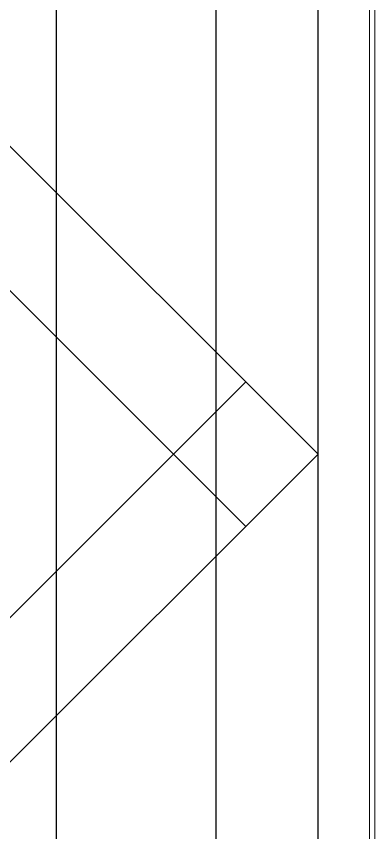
# Model space of a CAD drawing. Header units: millimetres. Extents: x 4754612 to 5801174, y 2368242 to 2777223.
# Drawn here: x 5552195.9 to 5552301, y 2425181.7 to 2425421.5 of the extents above; entities that cross this region are included whole.
import ezdxf

# ---------------------------------------------------------------- set-up
doc = ezdxf.new("R2010")
doc.units = ezdxf.units.MM
doc.header["$LTSCALE"] = 1000
for name, color, linetype in [('253', 253, 'Continuous'), ('DOOR', 4, 'Continuous'), ('HAT', 252, 'Continuous')]:
    doc.layers.add(name, color=color, linetype=linetype)

# ---------------------------------------------------------------- blocks, each defined once
blk = doc.blocks.new('방화셔터 기본')
at = {"layer": '253'}
for p, q in [((5542489.51, 8102308.35), (5542489.51, 8101761.45)), ((5542519.51, 8101761.45), (5542519.51, 8102308.35)), ((5542261.06, 8102293.35), (5542519.51, 8102034.9)), ((5542498.29, 8102013.69), (5542239.84, 8102272.14)), ((5542498.29, 8102056.11), (5542239.84, 8101797.66)), ((5542261.06, 8101776.45), (5542519.51, 8102034.9))]:
    blk.add_line(p, q, dxfattribs=at)
at = {"layer": '253', "linetype": 'Continuous'}
blk.add_line((5542442.61, 8102225.66), (5542442.61, 8101914.14), dxfattribs=at)
at = {"layer": '253', "lineweight": 18}
for q in [(5542498.29, 8102056.11), (5542498.29, 8102013.69)]:
    blk.add_line((5542519.51, 8102034.9), q, dxfattribs=at)
blk.add_lwpolyline([(5542523.06, 8102256.9), (5542523.06, 8102239.9), (5542536.06, 8102239.9), (5542536.06, 8101829.9), (5542523.06, 8101829.9), (5542523.06, 8101812.9), (5542521.51, 8101812.9), (5542521.51, 8101831.45), (5542534.51, 8101831.45), (5542534.51, 8102238.35), (5542521.51, 8102238.35), (5542521.51, 8102256.9)], close=True, dxfattribs=at)
blk = doc.blocks.new('A$C27682B79')
at = {"layer": 'HAT', "xscale": -1}
blk.add_blockref('방화셔터 기본', (5542000.34, -8097757.4), dxfattribs=at)

msp = doc.modelspace()

# ---------------------------------------------------------------- block references
at = {"layer": 'DOOR', "xscale": -1}
msp.add_blockref('A$C27682B79', (5551765.295, 2421015.382), dxfattribs=at)

doc.saveas('drawing.dxf')
